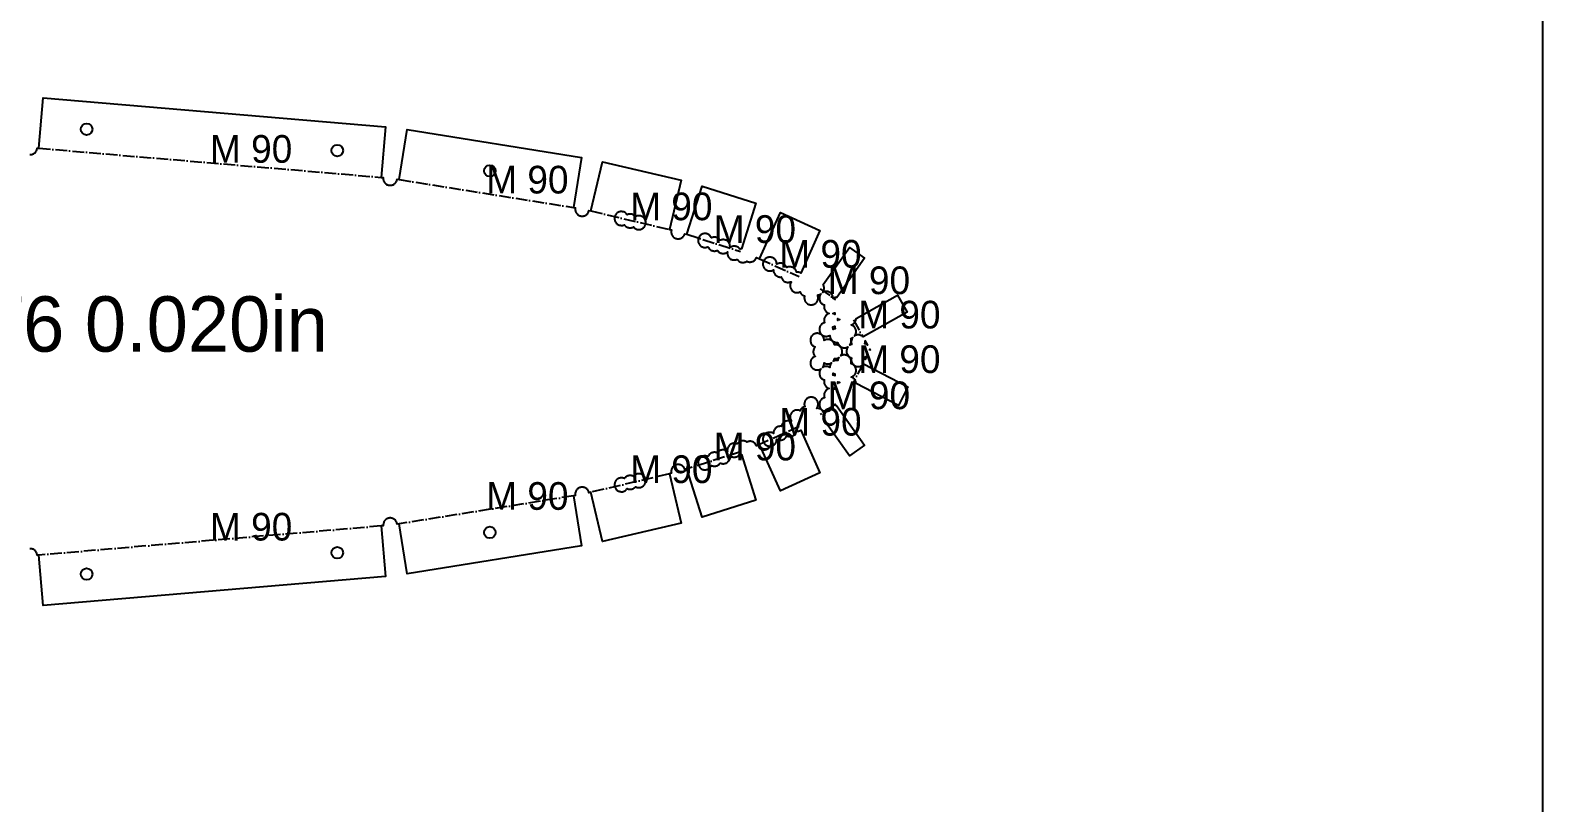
# Model space of a CAD drawing. Header units: millimetres. Extents: x 0 to 2438, y 0 to 1219.
# Drawn here: x 2110.3 to 2438, y 500.5 to 667.9 of the extents above; entities that cross this region are included whole.
import ezdxf

# ---------------------------------------------------------------- set-up
doc = ezdxf.new("R2010")
doc.units = ezdxf.units.MM
doc.linetypes.add('DASHDOT', pattern=[3.556, 2.54, -0.508, 0, -0.508])
for name, color, linetype in [('CUT', 7, 'CONTINUOUS'), ('ETCH', 8, 'CONTINUOUS'), ('HOLE', 6, 'CONTINUOUS'), ('MOUNTAIN', 5, 'DASHDOT')]:
    doc.layers.add(name, color=color, linetype=linetype)

msp = doc.modelspace()

# ---------------------------------------------------------------- linework, layer by layer
at = {"layer": 'CUT'}
msp.add_lwpolyline([(2110.18, 640.97), (2110.33, 640.97), (2110.48, 640.98), (2110.62, 641.01), (2110.76, 641.05), (2110.9, 641.11), (2111.03, 641.17), (2111.15, 641.26), (2111.27, 641.35), (2111.37, 641.45), (2111.47, 641.56), (2111.55, 641.69), (2111.62, 641.82), (2111.68, 641.95), (2111.72, 642.09), (2111.75, 642.24), (2111.76, 642.38), (2111.76, 642.39), (2112.1, 642.36), (2113.03, 653.29), (2187.26, 646.98), (2186.33, 636.05), (2186.77, 636.02), (2186.76, 635.9), (2186.76, 635.75), (2186.77, 635.6), (2186.8, 635.46), (2186.84, 635.32), (2186.9, 635.18), (2186.97, 635.05), (2187.05, 634.93), (2187.14, 634.82), (2187.25, 634.71), (2187.36, 634.62), (2187.48, 634.53), (2187.61, 634.46), (2187.75, 634.41), (2187.89, 634.36), (2188.03, 634.33), (2188.18, 634.32), (2188.32, 634.32), (2188.47, 634.33), (2188.62, 634.36), (2188.76, 634.4), (2188.89, 634.46), (2189.02, 634.53), (2189.15, 634.61), (2189.26, 634.7), (2189.37, 634.8), (2189.46, 634.92), (2189.54, 635.04), (2189.61, 635.17), (2189.67, 635.3), (2189.71, 635.44), (2189.74, 635.59), (2189.75, 635.65), (2190.19, 635.58), (2191.93, 646.41), (2229.7, 640.34), (2227.96, 629.51), (2228.39, 629.44), (2228.37, 629.37), (2228.36, 629.22), (2228.36, 629.07), (2228.37, 628.93), (2228.4, 628.78), (2228.44, 628.64), (2228.5, 628.5), (2228.56, 628.37), (2228.65, 628.25), (2228.74, 628.14), (2228.84, 628.03), (2228.95, 627.94), (2229.08, 627.85), (2229.21, 627.78), (2229.34, 627.73), (2229.48, 627.68), (2229.63, 627.65), (2229.77, 627.64), (2229.92, 627.64), (2230.07, 627.65), (2230.21, 627.68), (2230.35, 627.72), (2230.49, 627.78), (2230.62, 627.85), (2230.74, 627.93), (2230.86, 628.02), (2230.96, 628.12), (2231.05, 628.24), (2231.14, 628.36), (2231.21, 628.49), (2231.26, 628.62), (2231.31, 628.76), (2231.33, 628.86), (2231.75, 628.76), (2234.27, 639.44), (2251.28, 635.42), (2248.76, 624.75), (2249.21, 624.64), (2249.2, 624.6), (2249.17, 624.45), (2249.15, 624.31), (2249.15, 624.16), (2249.16, 624.01), (2249.19, 623.87), (2249.23, 623.73), (2249.29, 623.59), (2249.36, 623.46), (2249.44, 623.34), (2249.53, 623.22), (2249.63, 623.12), (2249.75, 623.02), (2249.87, 622.94), (2250, 622.87), (2250.13, 622.81), (2250.28, 622.77), (2250.42, 622.74), (2250.57, 622.73), (2250.71, 622.72), (2250.86, 622.74), (2251, 622.77), (2251.15, 622.81), (2251.28, 622.86), (2251.41, 622.93), (2251.53, 623.01), (2251.65, 623.11), (2251.75, 623.21), (2251.85, 623.32), (2251.93, 623.44), (2252, 623.57), (2252.06, 623.71), (2252.1, 623.84), (2252.54, 623.7), (2255.87, 634.15), (2267.51, 630.44), (2264.36, 620.57), (2264.34, 620.57), (2264.2, 620.53), (2264.07, 620.47), (2264.06, 620.47), (2264.02, 620.52), (2263.93, 620.64), (2263.82, 620.74), (2263.71, 620.84), (2263.59, 620.92), (2263.46, 620.99), (2263.32, 621.05), (2263.18, 621.09), (2263.04, 621.12), (2262.89, 621.13), (2262.74, 621.13), (2262.6, 621.12), (2262.45, 621.09), (2262.31, 621.05), (2262.18, 621), (2262.05, 620.93), (2261.92, 620.85), (2261.89, 620.82), (2261.89, 620.83), (2261.9, 620.97), (2261.9, 621.12), (2261.89, 621.27), (2261.86, 621.41), (2261.82, 621.55), (2261.76, 621.69), (2261.7, 621.82), (2261.61, 621.94), (2261.52, 622.06), (2261.42, 622.16), (2261.31, 622.26), (2261.18, 622.34), (2261.05, 622.41), (2260.92, 622.47), (2260.78, 622.51), (2260.63, 622.54), (2260.49, 622.55), (2260.34, 622.55), (2260.19, 622.54), (2260.05, 622.51), (2259.91, 622.47), (2259.77, 622.42), (2259.76, 622.41), (2259.72, 622.47), (2259.63, 622.58), (2259.53, 622.69), (2259.42, 622.78), (2259.29, 622.86), (2259.16, 622.93), (2259.03, 622.99), (2258.89, 623.03), (2258.74, 623.06), (2258.6, 623.08), (2258.45, 623.08), (2258.3, 623.06), (2258.16, 623.04), (2258.02, 623), (2257.88, 622.94), (2257.86, 622.93), (2257.83, 623), (2257.76, 623.13), (2257.68, 623.25), (2257.58, 623.37), (2257.48, 623.47), (2257.37, 623.57), (2257.25, 623.65), (2257.12, 623.72), (2256.98, 623.78), (2256.84, 623.82), (2256.7, 623.85), (2256.55, 623.86), (2256.4, 623.87), (2256.26, 623.85), (2256.11, 623.82), (2255.97, 623.78), (2255.83, 623.73), (2255.7, 623.66), (2255.58, 623.58), (2255.47, 623.48), (2255.36, 623.38), (2255.27, 623.27), (2255.18, 623.15), (2255.11, 623.02), (2255.06, 622.88), (2255.01, 622.74), (2254.98, 622.6), (2254.97, 622.45), (2254.97, 622.3), (2254.98, 622.16), (2255.01, 622.01), (2255.05, 621.87), (2255.11, 621.73), (2255.18, 621.6), (2255.26, 621.48), (2255.35, 621.37), (2255.45, 621.26), (2255.57, 621.17), (2255.69, 621.09), (2255.82, 621.02), (2255.95, 620.96), (2256.09, 620.91), (2256.24, 620.88), (2256.38, 620.87), (2256.53, 620.87), (2256.68, 620.88), (2256.82, 620.91), (2256.96, 620.95), (2257.1, 621.01), (2257.12, 621.02), (2257.16, 620.95), (2257.22, 620.82), (2257.3, 620.69), (2257.4, 620.58), (2257.5, 620.47), (2257.61, 620.38), (2257.74, 620.3), (2257.87, 620.23), (2258, 620.17), (2258.14, 620.13), (2258.29, 620.1), (2258.43, 620.08), (2258.58, 620.08), (2258.73, 620.09), (2258.87, 620.12), (2259.01, 620.16), (2259.15, 620.22), (2259.16, 620.23), (2259.19, 620.17), (2259.29, 620.06), (2259.39, 619.95), (2259.5, 619.86), (2259.63, 619.77), (2259.76, 619.7), (2259.89, 619.65), (2260.03, 619.6), (2260.18, 619.57), (2260.32, 619.56), (2260.47, 619.56), (2260.62, 619.57), (2260.76, 619.6), (2260.9, 619.64), (2261.04, 619.7), (2261.17, 619.77), (2261.29, 619.85), (2261.33, 619.88), (2261.33, 619.87), (2261.31, 619.72), (2261.31, 619.57), (2261.32, 619.42), (2261.35, 619.28), (2261.39, 619.14), (2261.45, 619), (2261.52, 618.87), (2261.6, 618.75), (2261.69, 618.64), (2261.79, 618.53), (2261.91, 618.44), (2262.03, 618.35), (2262.16, 618.28), (2262.3, 618.23), (2262.44, 618.18), (2262.58, 618.15), (2262.73, 618.14), (2262.87, 618.14), (2263.02, 618.15), (2263.16, 618.18), (2263.31, 618.22), (2263.44, 618.28), (2263.45, 618.28), (2263.49, 618.23), (2263.58, 618.11), (2263.68, 618.01), (2263.8, 617.91), (2263.92, 617.83), (2264.05, 617.76), (2264.19, 617.7), (2264.33, 617.66), (2264.47, 617.63), (2264.62, 617.61), (2264.76, 617.61), (2264.91, 617.63), (2265.05, 617.66), (2265.2, 617.7), (2265.33, 617.75), (2265.46, 617.82), (2265.53, 617.87), (2265.57, 617.85), (2265.71, 617.79), (2265.85, 617.75), (2265.99, 617.72), (2266.14, 617.7), (2266.29, 617.7), (2266.43, 617.71), (2266.58, 617.74), (2266.72, 617.78), (2266.86, 617.84), (2266.99, 617.91), (2267.11, 617.99), (2267.22, 618.08), (2267.33, 618.19), (2267.42, 618.3), (2267.5, 618.42), (2267.58, 618.55), (2267.63, 618.69), (2267.64, 618.7), (2268.27, 618.41), (2272.8, 628.41), (2281.38, 624.52), (2277.21, 615.31), (2277.15, 615.35), (2277.01, 615.4), (2276.87, 615.45), (2276.73, 615.48), (2276.58, 615.49), (2276.44, 615.49), (2276.31, 615.48), (2276.31, 615.52), (2276.27, 615.66), (2276.21, 615.79), (2276.14, 615.92), (2276.06, 616.05), (2275.97, 616.16), (2275.86, 616.27), (2275.75, 616.36), (2275.63, 616.44), (2275.5, 616.51), (2275.36, 616.57), (2275.22, 616.61), (2275.08, 616.64), (2274.93, 616.66), (2274.79, 616.66), (2274.64, 616.64), (2274.49, 616.62), (2274.35, 616.58), (2274.22, 616.52), (2274.19, 616.51), (2274.16, 616.58), (2274.09, 616.71), (2274.01, 616.83), (2273.92, 616.95), (2273.82, 617.05), (2273.7, 617.15), (2273.58, 617.23), (2273.45, 617.3), (2273.32, 617.36), (2273.17, 617.4), (2273.03, 617.43), (2272.88, 617.44), (2272.74, 617.45), (2272.59, 617.43), (2272.45, 617.4), (2272.3, 617.36), (2272.17, 617.31), (2272.04, 617.24), (2272.01, 617.22), (2272.02, 617.32), (2272, 617.47), (2271.97, 617.61), (2271.93, 617.75), (2271.88, 617.89), (2271.81, 618.02), (2271.73, 618.14), (2271.63, 618.26), (2271.53, 618.36), (2271.42, 618.46), (2271.3, 618.54), (2271.17, 618.61), (2271.03, 618.67), (2270.89, 618.71), (2270.75, 618.74), (2270.6, 618.75), (2270.45, 618.75), (2270.31, 618.74), (2270.16, 618.71), (2270.02, 618.67), (2269.88, 618.62), (2269.75, 618.55), (2269.63, 618.47), (2269.52, 618.37), (2269.41, 618.27), (2269.32, 618.16), (2269.23, 618.03), (2269.16, 617.91), (2269.11, 617.77), (2269.06, 617.63), (2269.03, 617.48), (2269.02, 617.34), (2269.02, 617.19), (2269.03, 617.04), (2269.06, 616.9), (2269.1, 616.76), (2269.16, 616.62), (2269.23, 616.49), (2269.31, 616.37), (2269.4, 616.26), (2269.5, 616.15), (2269.62, 616.06), (2269.74, 615.97), (2269.87, 615.9), (2270, 615.85), (2270.14, 615.8), (2270.29, 615.77), (2270.43, 615.76), (2270.58, 615.76), (2270.73, 615.77), (2270.87, 615.8), (2271.01, 615.84), (2271.15, 615.9), (2271.28, 615.97), (2271.3, 615.98), (2271.3, 615.88), (2271.32, 615.74), (2271.34, 615.59), (2271.39, 615.45), (2271.44, 615.31), (2271.51, 615.18), (2271.59, 615.06), (2271.68, 614.95), (2271.79, 614.84), (2271.9, 614.75), (2272.02, 614.67), (2272.15, 614.59), (2272.29, 614.54), (2272.43, 614.49), (2272.57, 614.46), (2272.72, 614.45), (2272.87, 614.45), (2272.99, 614.46), (2272.99, 614.42), (2273.04, 614.28), (2273.09, 614.15), (2273.16, 614.02), (2273.24, 613.89), (2273.33, 613.78), (2273.44, 613.68), (2273.55, 613.58), (2273.67, 613.5), (2273.8, 613.43), (2273.94, 613.37), (2274.08, 613.33), (2274.22, 613.3), (2274.37, 613.28), (2274.52, 613.28), (2274.66, 613.3), (2274.81, 613.32), (2274.95, 613.37), (2275.09, 613.42), (2275.11, 613.43), (2275.14, 613.37), (2275.12, 613.35), (2275.05, 613.22), (2274.99, 613.08), (2274.95, 612.94), (2274.92, 612.8), (2274.9, 612.65), (2274.9, 612.5), (2274.92, 612.36), (2274.94, 612.21), (2274.99, 612.07), (2275.04, 611.93), (2275.11, 611.8), (2275.19, 611.68), (2275.28, 611.57), (2275.39, 611.46), (2275.5, 611.37), (2275.62, 611.28), (2275.75, 611.21), (2275.89, 611.16), (2276.03, 611.11), (2276.17, 611.08), (2276.32, 611.07), (2276.47, 611.07), (2276.61, 611.08), (2276.76, 611.11), (2276.9, 611.15), (2277.04, 611.21), (2277.06, 611.22), (2277.09, 611.15), (2277.16, 611.02), (2277.24, 610.89), (2277.33, 610.78), (2277.44, 610.67), (2277.55, 610.58), (2277.67, 610.5), (2277.8, 610.43), (2277.94, 610.37), (2278.05, 610.34), (2278.04, 610.3), (2278.01, 610.16), (2277.99, 610.01), (2277.99, 609.87), (2278, 609.72), (2278.03, 609.57), (2278.07, 609.43), (2278.13, 609.3), (2278.2, 609.17), (2278.28, 609.04), (2278.37, 608.93), (2278.48, 608.82), (2278.59, 608.73), (2278.71, 608.65), (2278.84, 608.58), (2278.98, 608.52), (2279.12, 608.48), (2279.26, 608.45), (2279.41, 608.43), (2279.55, 608.43), (2279.7, 608.45), (2279.85, 608.47), (2279.99, 608.52), (2280.12, 608.57), (2280.25, 608.64), (2280.38, 608.72), (2280.49, 608.81), (2280.6, 608.92), (2280.69, 609.03), (2280.77, 609.15), (2280.84, 609.28), (2280.9, 609.42), (2280.94, 609.56), (2280.97, 609.7), (2280.99, 609.85), (2280.99, 610), (2280.98, 610.14), (2280.95, 610.29), (2280.91, 610.43), (2280.85, 610.55), (2280.86, 610.55), (2281.01, 610.56), (2281.15, 610.59), (2281.29, 610.63), (2281.43, 610.69), (2281.56, 610.76), (2281.57, 610.77), (2281.54, 610.74), (2281.46, 610.61), (2281.39, 610.48), (2281.33, 610.35), (2281.29, 610.21), (2281.26, 610.06), (2281.25, 609.92), (2281.25, 609.77), (2281.26, 609.62), (2281.29, 609.48), (2281.33, 609.34), (2281.38, 609.2), (2281.45, 609.07), (2281.53, 608.95), (2281.63, 608.83), (2281.73, 608.73), (2281.84, 608.64), (2281.97, 608.55), (2282.09, 608.48), (2282.23, 608.43), (2282.34, 608.39), (2282.33, 608.36), (2282.3, 608.22), (2282.29, 608.07), (2282.29, 607.92), (2282.3, 607.78), (2282.33, 607.63), (2282.37, 607.49), (2282.42, 607.35), (2282.49, 607.22), (2282.57, 607.1), (2282.67, 606.99), (2282.77, 606.88), (2282.88, 606.79), (2283.01, 606.7), (2283.13, 606.63), (2283.27, 606.58), (2283.39, 606.54), (2283.29, 606.51), (2283.15, 606.45), (2283.02, 606.38), (2282.9, 606.3), (2282.78, 606.21), (2282.68, 606.11), (2282.58, 605.99), (2282.5, 605.87), (2282.43, 605.74), (2282.37, 605.61), (2282.33, 605.47), (2282.3, 605.32), (2282.29, 605.18), (2282.29, 605.03), (2282.3, 604.88), (2282.33, 604.74), (2282.37, 604.6), (2282.39, 604.54), (2282.39, 604.54), (2282.25, 604.5), (2282.11, 604.44), (2281.98, 604.38), (2281.86, 604.29), (2281.74, 604.2), (2281.64, 604.1), (2281.54, 603.98), (2281.54, 603.98), (2281.46, 603.86), (2281.39, 603.73), (2281.33, 603.6), (2281.29, 603.46), (2281.26, 603.31), (2281.25, 603.17), (2281.25, 603.02), (2281.26, 602.87), (2281.29, 602.73), (2281.33, 602.59), (2281.38, 602.45), (2281.45, 602.32), (2281.53, 602.2), (2281.63, 602.08), (2281.73, 601.98), (2281.84, 601.88), (2281.97, 601.8), (2282.09, 601.73), (2282.23, 601.67), (2282.37, 601.63), (2282.51, 601.6), (2282.66, 601.59), (2282.81, 601.59), (2282.96, 601.6), (2283.1, 601.63), (2283.24, 601.67), (2283.38, 601.72), (2283.51, 601.79), (2283.53, 601.81), (2283.53, 601.71), (2283.54, 601.56), (2283.57, 601.42), (2283.61, 601.28), (2283.67, 601.14), (2283.74, 601.01), (2283.82, 600.89), (2283.91, 600.77), (2284.01, 600.67), (2284.13, 600.58), (2284.25, 600.49), (2284.38, 600.42), (2284.52, 600.37), (2284.66, 600.32), (2284.8, 600.29), (2284.95, 600.28), (2285.09, 600.28), (2285.21, 600.29), (2285.22, 600.25), (2285.26, 600.11), (2285.32, 599.98), (2285.39, 599.84), (2285.47, 599.72), (2285.56, 599.61), (2285.66, 599.5), (2285.78, 599.41), (2285.9, 599.33), (2286.03, 599.26), (2286.17, 599.2), (2286.31, 599.16), (2286.45, 599.13), (2286.6, 599.11), (2286.74, 599.11), (2286.89, 599.12), (2287.03, 599.15), (2287.18, 599.19), (2287.31, 599.25), (2287.44, 599.32), (2287.45, 599.33), (2287.43, 599.3), (2287.35, 599.17), (2287.28, 599.04), (2287.22, 598.91), (2287.18, 598.77), (2287.15, 598.62), (2287.13, 598.48), (2287.13, 598.33), (2287.14, 598.18), (2287.17, 598.04), (2287.21, 597.9), (2287.27, 597.76), (2287.34, 597.63), (2287.42, 597.51), (2287.51, 597.39), (2287.61, 597.29), (2287.73, 597.2), (2287.85, 597.11), (2287.98, 597.04), (2288.12, 596.99), (2288.23, 596.95), (2288.22, 596.92), (2288.19, 596.77), (2288.17, 596.63), (2288.17, 596.48), (2288.18, 596.33), (2288.21, 596.19), (2288.25, 596.05), (2288.31, 595.91), (2288.38, 595.78), (2288.46, 595.66), (2288.55, 595.54), (2288.65, 595.44), (2288.77, 595.35), (2288.89, 595.26), (2289.02, 595.19), (2289.16, 595.14), (2289.3, 595.09), (2289.44, 595.06), (2289.59, 595.05), (2289.73, 595.05), (2289.88, 595.06), (2290.02, 595.09), (2290.17, 595.13), (2290.3, 595.19), (2290.43, 595.25), (2290.56, 595.34), (2290.67, 595.43), (2290.77, 595.53), (2290.83, 595.6), (2300.45, 590.62), (2298.37, 586.6), (2289.22, 591.34), (2289.22, 591.38), (2289.2, 591.53), (2289.18, 591.67), (2289.13, 591.82), (2289.08, 591.95), (2289.01, 592.08), (2288.93, 592.2), (2288.84, 592.32), (2288.73, 592.42), (2288.62, 592.52), (2288.5, 592.6), (2288.37, 592.67), (2288.23, 592.73), (2288.11, 592.77), (2288.22, 592.8), (2288.35, 592.85), (2288.48, 592.92), (2288.61, 593), (2288.72, 593.09), (2288.82, 593.2), (2288.92, 593.31), (2289, 593.43), (2289.07, 593.56), (2289.13, 593.7), (2289.17, 593.84), (2289.2, 593.98), (2289.22, 594.13), (2289.22, 594.28), (2289.2, 594.42), (2289.18, 594.57), (2289.13, 594.71), (2289.08, 594.85), (2289.01, 594.98), (2288.93, 595.1), (2288.84, 595.21), (2288.73, 595.32), (2288.62, 595.41), (2288.5, 595.49), (2288.37, 595.56), (2288.23, 595.62), (2288.12, 595.66), (2288.13, 595.69), (2288.16, 595.83), (2288.18, 595.98), (2288.18, 596.13), (2288.16, 596.27), (2288.14, 596.42), (2288.09, 596.56), (2288.04, 596.69), (2287.97, 596.82), (2287.89, 596.95), (2287.8, 597.06), (2287.69, 597.17), (2287.58, 597.26), (2287.46, 597.34), (2287.33, 597.41), (2287.19, 597.47), (2287.05, 597.51), (2286.91, 597.54), (2286.76, 597.56), (2286.61, 597.56), (2286.47, 597.55), (2286.32, 597.52), (2286.18, 597.48), (2286.05, 597.42), (2285.92, 597.35), (2285.9, 597.34), (2285.93, 597.37), (2286.01, 597.5), (2286.08, 597.63), (2286.14, 597.76), (2286.18, 597.9), (2286.21, 598.05), (2286.23, 598.19), (2286.23, 598.34), (2286.21, 598.49), (2286.19, 598.63), (2286.14, 598.77), (2286.09, 598.91), (2286.02, 599.04), (2285.94, 599.16), (2285.85, 599.28), (2285.74, 599.38), (2285.63, 599.47), (2285.51, 599.56), (2285.38, 599.63), (2285.24, 599.68), (2285.1, 599.73), (2284.96, 599.76), (2284.81, 599.77), (2284.66, 599.77), (2284.54, 599.76), (2284.54, 599.8), (2284.49, 599.94), (2284.44, 600.07), (2284.37, 600.2), (2284.29, 600.33), (2284.2, 600.44), (2284.09, 600.55), (2283.98, 600.64), (2283.86, 600.72), (2283.73, 600.79), (2283.59, 600.85), (2283.45, 600.89), (2283.31, 600.92), (2283.16, 600.94), (2283.01, 600.94), (2282.87, 600.93), (2282.72, 600.9), (2282.58, 600.86), (2282.45, 600.8), (2282.32, 600.73), (2282.29, 600.72), (2282.29, 600.81), (2282.28, 600.96), (2282.25, 601.11), (2282.21, 601.25), (2282.15, 601.38), (2282.08, 601.51), (2282, 601.64), (2281.91, 601.75), (2281.81, 601.86), (2281.69, 601.95), (2281.57, 602.03), (2281.44, 602.1), (2281.31, 602.16), (2281.17, 602.2), (2281.02, 602.23), (2280.88, 602.25), (2280.73, 602.25), (2280.58, 602.24), (2280.44, 602.21), (2280.3, 602.17), (2280.16, 602.11), (2280.03, 602.04), (2279.91, 601.96), (2279.79, 601.87), (2279.69, 601.76), (2279.59, 601.65), (2279.51, 601.53), (2279.44, 601.4), (2279.38, 601.26), (2279.34, 601.12), (2279.31, 600.98), (2279.3, 600.83), (2279.3, 600.69), (2279.31, 600.54), (2279.34, 600.39), (2279.38, 600.25), (2279.43, 600.12), (2279.5, 599.99), (2279.58, 599.86), (2279.68, 599.75), (2279.78, 599.64), (2279.89, 599.55), (2280.02, 599.47), (2280.14, 599.4), (2280.28, 599.34), (2280.35, 599.32), (2280.32, 599.29), (2280.23, 599.18), (2280.15, 599.05), (2280.08, 598.92), (2280.02, 598.79), (2279.98, 598.65), (2279.95, 598.5), (2279.93, 598.36), (2279.93, 598.21), (2279.94, 598.06), (2279.97, 597.92), (2280.01, 597.78), (2280.07, 597.64), (2280.14, 597.51), (2280.22, 597.39), (2280.31, 597.27), (2280.35, 597.23), (2280.3, 597.21), (2280.16, 597.16), (2280.03, 597.09), (2279.91, 597.01), (2279.79, 596.92), (2279.69, 596.81), (2279.59, 596.7), (2279.51, 596.58), (2279.44, 596.45), (2279.38, 596.31), (2279.34, 596.17), (2279.31, 596.03), (2279.3, 595.88), (2279.3, 595.73), (2279.31, 595.59), (2279.34, 595.44), (2279.38, 595.3), (2279.43, 595.17), (2279.5, 595.04), (2279.58, 594.91), (2279.68, 594.8), (2279.78, 594.69), (2279.89, 594.6), (2280.02, 594.52), (2280.14, 594.45), (2280.28, 594.39), (2280.42, 594.35), (2280.56, 594.32), (2280.71, 594.3), (2280.86, 594.3), (2281.01, 594.31), (2281.15, 594.34), (2281.29, 594.38), (2281.43, 594.44), (2281.56, 594.51), (2281.57, 594.52), (2281.54, 594.49), (2281.46, 594.36), (2281.39, 594.23), (2281.33, 594.1), (2281.29, 593.96), (2281.26, 593.81), (2281.25, 593.67), (2281.25, 593.52), (2281.26, 593.37), (2281.29, 593.23), (2281.33, 593.09), (2281.38, 592.95), (2281.45, 592.82), (2281.53, 592.7), (2281.63, 592.58), (2281.73, 592.48), (2281.84, 592.39), (2281.97, 592.3), (2282.09, 592.23), (2282.23, 592.18), (2282.34, 592.14), (2282.33, 592.11), (2282.3, 591.96), (2282.29, 591.82), (2282.29, 591.67), (2282.3, 591.52), (2282.33, 591.38), (2282.37, 591.24), (2282.42, 591.1), (2282.49, 590.97), (2282.57, 590.85), (2282.67, 590.74), (2282.77, 590.63), (2282.88, 590.54), (2283.01, 590.45), (2283.13, 590.38), (2283.27, 590.33), (2283.39, 590.29), (2283.29, 590.26), (2283.15, 590.2), (2283.02, 590.13), (2282.9, 590.05), (2282.78, 589.96), (2282.68, 589.86), (2282.58, 589.74), (2282.5, 589.62), (2282.43, 589.49), (2282.37, 589.36), (2282.33, 589.22), (2282.3, 589.07), (2282.29, 588.93), (2282.29, 588.78), (2282.3, 588.63), (2282.33, 588.49), (2282.37, 588.35), (2282.39, 588.29), (2282.39, 588.29), (2282.25, 588.25), (2282.11, 588.19), (2281.98, 588.12), (2281.86, 588.04), (2281.74, 587.95), (2281.64, 587.85), (2281.54, 587.73), (2281.46, 587.61), (2281.39, 587.48), (2281.33, 587.35), (2281.29, 587.21), (2281.26, 587.06), (2281.25, 586.92), (2281.25, 586.77), (2281.26, 586.62), (2281.29, 586.48), (2281.33, 586.34), (2281.38, 586.2), (2281.45, 586.07), (2281.53, 585.95), (2281.63, 585.83), (2281.73, 585.73), (2281.84, 585.63), (2281.97, 585.55), (2282.09, 585.48), (2282.23, 585.42), (2282.37, 585.38), (2282.51, 585.35), (2282.66, 585.34), (2282.81, 585.34), (2282.96, 585.35), (2283.1, 585.38), (2283.24, 585.42), (2283.38, 585.47), (2283.51, 585.54), (2283.63, 585.62), (2283.74, 585.72), (2283.85, 585.82), (2283.94, 585.93), (2284.03, 586.05), (2284.1, 586.18), (2284.15, 586.32), (2284.2, 586.46), (2284.23, 586.6), (2284.24, 586.75), (2284.24, 586.87), (2284.25, 586.86), (2284.38, 586.79), (2284.52, 586.73), (2284.66, 586.69), (2284.8, 586.66), (2284.95, 586.64), (2284.96, 586.64), (2291.06, 578.02), (2287.76, 575.68), (2282.08, 583.72), (2282.15, 583.85), (2282.2, 583.99), (2282.25, 584.13), (2282.28, 584.27), (2282.29, 584.42), (2282.29, 584.56), (2282.28, 584.71), (2282.25, 584.86), (2282.21, 585), (2282.15, 585.13), (2282.08, 585.26), (2282, 585.39), (2281.91, 585.5), (2281.81, 585.61), (2281.69, 585.7), (2281.57, 585.78), (2281.44, 585.85), (2281.31, 585.91), (2281.17, 585.95), (2281.02, 585.98), (2280.88, 586), (2280.73, 586), (2280.69, 585.99), (2280.69, 586), (2280.77, 586.12), (2280.84, 586.25), (2280.9, 586.39), (2280.94, 586.53), (2280.97, 586.67), (2280.99, 586.82), (2280.99, 586.96), (2280.98, 587.11), (2280.95, 587.25), (2280.91, 587.4), (2280.85, 587.53), (2280.78, 587.66), (2280.7, 587.79), (2280.61, 587.9), (2280.5, 588), (2280.39, 588.1), (2280.27, 588.18), (2280.14, 588.25), (2280, 588.31), (2279.86, 588.35), (2279.72, 588.38), (2279.57, 588.4), (2279.43, 588.4), (2279.28, 588.38), (2279.13, 588.36), (2278.99, 588.31), (2278.86, 588.26), (2278.73, 588.19), (2278.6, 588.11), (2278.49, 588.02), (2278.38, 587.91), (2278.29, 587.8), (2278.21, 587.68), (2278.14, 587.55), (2278.08, 587.41), (2278.04, 587.27), (2278.01, 587.13), (2277.99, 586.98), (2277.99, 586.83), (2278, 586.69), (2278.03, 586.54), (2278.07, 586.4), (2278.1, 586.35), (2278.09, 586.35), (2277.95, 586.31), (2277.82, 586.25), (2277.69, 586.18), (2277.56, 586.1), (2277.45, 586.01), (2277.34, 585.9), (2277.25, 585.79), (2277.17, 585.67), (2277.1, 585.54), (2277.06, 585.45), (2277.05, 585.45), (2276.92, 585.51), (2276.77, 585.56), (2276.63, 585.59), (2276.48, 585.6), (2276.34, 585.6), (2276.19, 585.59), (2276.05, 585.56), (2275.9, 585.52), (2275.77, 585.46), (2275.64, 585.39), (2275.52, 585.31), (2275.4, 585.22), (2275.3, 585.12), (2275.2, 585), (2275.12, 584.88), (2275.05, 584.75), (2274.99, 584.62), (2274.95, 584.48), (2274.92, 584.33), (2274.9, 584.19), (2274.9, 584.04), (2274.92, 583.89), (2274.94, 583.75), (2274.99, 583.61), (2275.04, 583.47), (2275.11, 583.34), (2275.17, 583.25), (2275.15, 583.21), (2275.11, 583.12), (2275.1, 583.12), (2274.97, 583.18), (2274.82, 583.22), (2274.68, 583.25), (2274.53, 583.27), (2274.39, 583.27), (2274.24, 583.25), (2274.1, 583.23), (2273.95, 583.18), (2273.82, 583.13), (2273.69, 583.06), (2273.57, 582.98), (2273.45, 582.89), (2273.35, 582.78), (2273.25, 582.67), (2273.17, 582.55), (2273.1, 582.42), (2273.04, 582.28), (2273, 582.14), (2272.99, 582.09), (2272.88, 582.1), (2272.74, 582.1), (2272.59, 582.09), (2272.45, 582.06), (2272.3, 582.02), (2272.17, 581.96), (2272.04, 581.89), (2271.92, 581.81), (2271.8, 581.72), (2271.7, 581.62), (2271.6, 581.5), (2271.52, 581.38), (2271.45, 581.25), (2271.39, 581.12), (2271.35, 580.98), (2271.32, 580.83), (2271.3, 580.68), (2271.3, 580.57), (2271.3, 580.58), (2271.17, 580.65), (2271.03, 580.7), (2270.89, 580.75), (2270.75, 580.78), (2270.6, 580.79), (2270.45, 580.79), (2270.31, 580.78), (2270.16, 580.75), (2270.02, 580.71), (2269.88, 580.65), (2269.75, 580.58), (2269.63, 580.5), (2269.52, 580.41), (2269.41, 580.31), (2269.32, 580.19), (2269.23, 580.07), (2269.16, 579.94), (2269.11, 579.81), (2269.06, 579.67), (2269.03, 579.52), (2269.02, 579.38), (2269.02, 579.23), (2269.03, 579.08), (2269.06, 578.94), (2269.1, 578.8), (2269.16, 578.66), (2269.23, 578.53), (2269.31, 578.41), (2269.4, 578.29), (2269.5, 578.19), (2269.62, 578.09), (2269.74, 578.01), (2269.87, 577.94), (2270, 577.88), (2270.14, 577.84), (2270.29, 577.81), (2270.43, 577.8), (2270.58, 577.79), (2270.73, 577.81), (2270.87, 577.84), (2271.01, 577.88), (2271.15, 577.93), (2271.28, 578), (2271.4, 578.08), (2271.52, 578.18), (2271.62, 578.28), (2271.72, 578.39), (2271.8, 578.51), (2271.87, 578.64), (2271.93, 578.78), (2271.97, 578.92), (2272, 579.06), (2272.01, 579.21), (2272.02, 579.33), (2272.02, 579.32), (2272.15, 579.25), (2272.29, 579.19), (2272.43, 579.15), (2272.57, 579.12), (2272.72, 579.1), (2272.87, 579.1), (2273.01, 579.12), (2273.16, 579.15), (2273.3, 579.19), (2273.44, 579.24), (2273.57, 579.31), (2273.69, 579.39), (2273.8, 579.48), (2273.91, 579.59), (2274, 579.7), (2274.08, 579.82), (2274.15, 579.95), (2274.19, 580.04), (2274.2, 580.04), (2274.34, 579.98), (2274.48, 579.94), (2274.62, 579.91), (2274.77, 579.89), (2274.91, 579.89), (2275.06, 579.9), (2275.21, 579.93), (2275.35, 579.97), (2275.48, 580.03), (2275.61, 580.1), (2275.74, 580.18), (2275.85, 580.27), (2275.96, 580.38), (2276.05, 580.49), (2276.13, 580.61), (2276.2, 580.74), (2276.26, 580.88), (2276.3, 581.02), (2276.31, 581.07), (2276.42, 581.06), (2276.56, 581.06), (2276.71, 581.07), (2276.86, 581.1), (2277, 581.14), (2277.13, 581.2), (2277.21, 581.24), (2281.38, 572.03), (2272.8, 568.14), (2268.27, 578.14), (2267.64, 577.85), (2267.58, 577.98), (2267.51, 578.11), (2267.43, 578.24), (2267.34, 578.35), (2267.24, 578.45), (2267.12, 578.55), (2267, 578.63), (2266.87, 578.7), (2266.74, 578.76), (2266.6, 578.8), (2266.45, 578.83), (2266.31, 578.85), (2266.16, 578.85), (2266.01, 578.83), (2265.87, 578.81), (2265.73, 578.76), (2265.59, 578.71), (2265.53, 578.68), (2265.48, 578.72), (2265.35, 578.79), (2265.21, 578.85), (2265.07, 578.89), (2264.93, 578.92), (2264.78, 578.93), (2264.63, 578.94), (2264.49, 578.92), (2264.34, 578.89), (2264.2, 578.85), (2264.07, 578.8), (2263.94, 578.73), (2263.81, 578.65), (2263.7, 578.55), (2263.59, 578.45), (2263.5, 578.34), (2263.45, 578.27), (2263.32, 578.32), (2263.18, 578.37), (2263.04, 578.4), (2262.89, 578.41), (2262.74, 578.41), (2262.6, 578.4), (2262.45, 578.37), (2262.31, 578.33), (2262.18, 578.27), (2262.05, 578.2), (2261.92, 578.12), (2261.81, 578.03), (2261.7, 577.93), (2261.61, 577.81), (2261.53, 577.69), (2261.46, 577.56), (2261.4, 577.43), (2261.36, 577.29), (2261.33, 577.14), (2261.31, 577), (2261.31, 576.85), (2261.32, 576.7), (2261.33, 576.67), (2261.31, 576.69), (2261.18, 576.78), (2261.05, 576.85), (2260.92, 576.9), (2260.78, 576.95), (2260.63, 576.98), (2260.49, 576.99), (2260.34, 576.99), (2260.19, 576.98), (2260.05, 576.95), (2259.91, 576.91), (2259.77, 576.85), (2259.64, 576.78), (2259.52, 576.7), (2259.4, 576.61), (2259.3, 576.51), (2259.21, 576.39), (2259.16, 576.32), (2259.03, 576.38), (2258.89, 576.42), (2258.74, 576.45), (2258.6, 576.47), (2258.45, 576.47), (2258.3, 576.45), (2258.16, 576.43), (2258.02, 576.38), (2257.88, 576.33), (2257.75, 576.26), (2257.63, 576.18), (2257.51, 576.09), (2257.41, 575.98), (2257.32, 575.87), (2257.23, 575.75), (2257.16, 575.62), (2257.12, 575.53), (2257.12, 575.53), (2256.98, 575.59), (2256.84, 575.63), (2256.7, 575.66), (2256.55, 575.68), (2256.4, 575.68), (2256.26, 575.67), (2256.11, 575.64), (2255.97, 575.6), (2255.83, 575.54), (2255.7, 575.47), (2255.58, 575.39), (2255.47, 575.3), (2255.36, 575.2), (2255.27, 575.08), (2255.18, 574.96), (2255.11, 574.83), (2255.06, 574.7), (2255.01, 574.56), (2254.98, 574.41), (2254.97, 574.26), (2254.97, 574.12), (2254.98, 573.97), (2255.01, 573.83), (2255.05, 573.69), (2255.11, 573.55), (2255.18, 573.42), (2255.26, 573.3), (2255.35, 573.18), (2255.45, 573.08), (2255.57, 572.98), (2255.69, 572.9), (2255.82, 572.83), (2255.95, 572.77), (2256.09, 572.73), (2256.24, 572.7), (2256.38, 572.68), (2256.53, 572.68), (2256.68, 572.7), (2256.82, 572.72), (2256.96, 572.77), (2257.1, 572.82), (2257.23, 572.89), (2257.35, 572.97), (2257.47, 573.06), (2257.57, 573.17), (2257.67, 573.28), (2257.75, 573.4), (2257.82, 573.53), (2257.86, 573.62), (2257.87, 573.62), (2258, 573.56), (2258.14, 573.52), (2258.29, 573.49), (2258.43, 573.47), (2258.58, 573.47), (2258.73, 573.48), (2258.87, 573.51), (2259.01, 573.55), (2259.15, 573.61), (2259.28, 573.68), (2259.4, 573.76), (2259.52, 573.85), (2259.62, 573.96), (2259.71, 574.07), (2259.76, 574.14), (2259.89, 574.08), (2260.03, 574.04), (2260.18, 574.01), (2260.32, 574), (2260.47, 573.99), (2260.62, 574.01), (2260.76, 574.04), (2260.9, 574.08), (2261.04, 574.13), (2261.17, 574.2), (2261.29, 574.28), (2261.41, 574.38), (2261.51, 574.48), (2261.6, 574.59), (2261.69, 574.71), (2261.76, 574.84), (2261.81, 574.98), (2261.86, 575.12), (2261.89, 575.26), (2261.9, 575.41), (2261.9, 575.56), (2261.89, 575.7), (2261.88, 575.73), (2261.91, 575.71), (2262.03, 575.63), (2262.16, 575.56), (2262.3, 575.5), (2262.44, 575.46), (2262.58, 575.43), (2262.73, 575.42), (2262.87, 575.41), (2263.02, 575.43), (2263.16, 575.46), (2263.31, 575.5), (2263.44, 575.55), (2263.57, 575.62), (2263.7, 575.7), (2263.81, 575.8), (2263.91, 575.9), (2264.01, 576.01), (2264.06, 576.08), (2264.19, 576.03), (2264.33, 575.98), (2264.36, 575.98), (2267.51, 566.11), (2255.87, 562.4), (2252.54, 572.85), (2252.1, 572.71), (2252.06, 572.82), (2252.01, 572.96), (2251.94, 573.09), (2251.86, 573.21), (2251.77, 573.33), (2251.66, 573.43), (2251.55, 573.53), (2251.43, 573.61), (2251.3, 573.68), (2251.16, 573.74), (2251.02, 573.78), (2250.88, 573.81), (2250.73, 573.82), (2250.58, 573.82), (2250.44, 573.81), (2250.29, 573.78), (2250.15, 573.74), (2250.02, 573.69), (2249.88, 573.62), (2249.76, 573.54), (2249.65, 573.44), (2249.54, 573.34), (2249.45, 573.23), (2249.37, 573.1), (2249.3, 572.98), (2249.24, 572.84), (2249.2, 572.7), (2249.17, 572.55), (2249.15, 572.41), (2249.15, 572.26), (2249.16, 572.11), (2249.19, 571.97), (2249.21, 571.91), (2248.76, 571.8), (2251.28, 561.12), (2234.27, 557.11), (2231.75, 567.79), (2231.33, 567.69), (2231.31, 567.77), (2231.27, 567.91), (2231.21, 568.05), (2231.15, 568.18), (2231.07, 568.3), (2230.97, 568.41), (2230.87, 568.52), (2230.76, 568.61), (2230.63, 568.69), (2230.5, 568.76), (2230.37, 568.82), (2230.23, 568.87), (2230.08, 568.89), (2229.94, 568.91), (2229.79, 568.91), (2229.64, 568.9), (2229.5, 568.87), (2229.36, 568.83), (2229.22, 568.77), (2229.09, 568.7), (2228.97, 568.62), (2228.85, 568.53), (2228.75, 568.43), (2228.66, 568.31), (2228.57, 568.19), (2228.5, 568.06), (2228.45, 567.93), (2228.4, 567.79), (2228.37, 567.64), (2228.36, 567.49), (2228.36, 567.35), (2228.37, 567.2), (2228.39, 567.11), (2227.96, 567.04), (2229.7, 556.2), (2191.93, 550.14), (2190.19, 560.97), (2189.75, 560.9), (2189.74, 560.94), (2189.72, 561.09), (2189.68, 561.23), (2189.62, 561.37), (2189.55, 561.5), (2189.47, 561.62), (2189.38, 561.73), (2189.27, 561.84), (2189.16, 561.93), (2189.04, 562.01), (2188.91, 562.09), (2188.77, 562.14), (2188.63, 562.19), (2188.49, 562.22), (2188.34, 562.23), (2188.2, 562.23), (2188.05, 562.22), (2187.9, 562.19), (2187.76, 562.15), (2187.63, 562.09), (2187.5, 562.02), (2187.37, 561.94), (2187.26, 561.85), (2187.15, 561.75), (2187.06, 561.63), (2186.98, 561.51), (2186.91, 561.38), (2186.85, 561.25), (2186.81, 561.11), (2186.78, 560.96), (2186.76, 560.82), (2186.76, 560.67), (2186.77, 560.53), (2186.33, 560.5), (2187.26, 549.56), (2113.03, 543.26), (2112.1, 554.19), (2111.76, 554.16), (2111.75, 554.3), (2111.72, 554.44), (2111.68, 554.58), (2111.63, 554.72), (2111.56, 554.85), (2111.48, 554.97), (2111.38, 555.08), (2111.28, 555.19), (2111.17, 555.28), (2111.04, 555.37), (2110.92, 555.44), (2110.78, 555.49), (2110.64, 555.54), (2110.49, 555.57), (2110.35, 555.58), (2110.2, 555.58)], dxfattribs=at)
for points in [[(2242.79, 627.58), (2242.66, 627.64), (2242.52, 627.68), (2242.37, 627.71), (2242.23, 627.73), (2242.08, 627.73), (2241.93, 627.72), (2241.79, 627.69), (2241.65, 627.65), (2241.51, 627.59), (2241.42, 627.54), (2241.37, 627.61), (2241.26, 627.71), (2241.15, 627.81), (2241.03, 627.89), (2240.9, 627.96), (2240.76, 628.02), (2240.62, 628.06), (2240.48, 628.09), (2240.33, 628.1), (2240.18, 628.1), (2240.04, 628.09), (2239.89, 628.06), (2239.75, 628.02), (2239.61, 627.97), (2239.6, 627.96), (2239.57, 628.02), (2239.48, 628.13), (2239.37, 628.24), (2239.26, 628.33), (2239.14, 628.41), (2239.01, 628.48), (2238.87, 628.54), (2238.73, 628.58), (2238.59, 628.61), (2238.44, 628.63), (2238.29, 628.63), (2238.15, 628.62), (2238, 628.59), (2237.86, 628.55), (2237.72, 628.49), (2237.59, 628.42), (2237.47, 628.34), (2237.36, 628.25), (2237.25, 628.14), (2237.16, 628.03), (2237.08, 627.91), (2237.01, 627.78), (2236.95, 627.64), (2236.91, 627.5), (2236.88, 627.36), (2236.86, 627.21), (2236.86, 627.07), (2236.87, 626.92), (2236.9, 626.77), (2236.94, 626.63), (2237, 626.5), (2237.07, 626.37), (2237.15, 626.24), (2237.24, 626.13), (2237.34, 626.02), (2237.46, 625.93), (2237.58, 625.85), (2237.71, 625.78), (2237.84, 625.72), (2237.99, 625.68), (2238.13, 625.65), (2238.28, 625.63), (2238.42, 625.63), (2238.57, 625.64), (2238.71, 625.67), (2238.86, 625.71), (2238.99, 625.77), (2239, 625.78), (2239.04, 625.72), (2239.13, 625.61), (2239.23, 625.5), (2239.35, 625.41), (2239.47, 625.32), (2239.6, 625.25), (2239.73, 625.2), (2239.88, 625.15), (2240.02, 625.12), (2240.17, 625.11), (2240.31, 625.11), (2240.46, 625.12), (2240.6, 625.15), (2240.75, 625.19), (2240.88, 625.25), (2240.97, 625.3), (2241.03, 625.23), (2241.13, 625.13), (2241.24, 625.03), (2241.37, 624.95), (2241.5, 624.88), (2241.63, 624.82), (2241.77, 624.78), (2241.92, 624.75), (2242.06, 624.73), (2242.21, 624.73), (2242.36, 624.75), (2242.5, 624.77), (2242.64, 624.82), (2242.78, 624.87), (2242.91, 624.94), (2243.03, 625.02), (2243.15, 625.11), (2243.25, 625.22), (2243.34, 625.33), (2243.43, 625.45), (2243.5, 625.58), (2243.55, 625.72), (2243.6, 625.86), (2243.63, 626), (2243.64, 626.15), (2243.64, 626.3), (2243.63, 626.44), (2243.6, 626.59), (2243.56, 626.73), (2243.51, 626.86), (2243.44, 626.99), (2243.36, 627.12), (2243.26, 627.23), (2243.16, 627.34), (2243.05, 627.43), (2242.92, 627.51), (2242.79, 627.58)], [(2283.52, 611.12), (2283.39, 611.19), (2283.26, 611.24), (2283.12, 611.29), (2282.97, 611.32), (2282.83, 611.33), (2282.68, 611.33), (2282.53, 611.32), (2282.39, 611.29), (2282.25, 611.25), (2282.11, 611.2), (2281.98, 611.13), (2281.97, 611.12), (2281.99, 611.15), (2282.08, 611.27), (2282.15, 611.4), (2282.2, 611.54), (2282.25, 611.68), (2282.28, 611.82), (2282.29, 611.97), (2282.29, 612.11), (2282.28, 612.26), (2282.25, 612.41), (2282.21, 612.55), (2282.15, 612.68), (2282.08, 612.81), (2282.08, 612.82), (2287.76, 620.87), (2291.06, 618.53), (2285.05, 610.02), (2284.96, 610.03), (2284.82, 610.01), (2284.67, 609.98), (2284.53, 609.94), (2284.4, 609.89), (2284.27, 609.82), (2284.24, 609.8), (2284.24, 609.9), (2284.23, 610.05), (2284.2, 610.19), (2284.16, 610.33), (2284.1, 610.47), (2284.03, 610.6), (2283.95, 610.72), (2283.86, 610.84), (2283.76, 610.94), (2283.64, 611.04), (2283.52, 611.12)], [(2289.01, 603.38), (2288.93, 603.5), (2288.84, 603.62), (2288.73, 603.72), (2288.62, 603.82), (2288.5, 603.9), (2288.37, 603.97), (2288.23, 604.03), (2288.11, 604.06), (2288.22, 604.1), (2288.35, 604.15), (2288.48, 604.22), (2288.61, 604.3), (2288.72, 604.39), (2288.82, 604.5), (2288.92, 604.61), (2289, 604.73), (2289.07, 604.86), (2289.13, 605), (2289.17, 605.14), (2289.2, 605.28), (2289.22, 605.43), (2289.22, 605.48), (2298.19, 610.52), (2300.27, 606.83), (2290.73, 601.46), (2290.68, 601.51), (2290.57, 601.6), (2290.45, 601.69), (2290.32, 601.76), (2290.18, 601.81), (2290.04, 601.86), (2289.9, 601.89), (2289.75, 601.9), (2289.6, 601.9), (2289.46, 601.89), (2289.31, 601.86), (2289.17, 601.82), (2289.04, 601.76), (2288.91, 601.69), (2288.89, 601.69), (2288.92, 601.72), (2289, 601.84), (2289.07, 601.97), (2289.13, 602.1), (2289.17, 602.24), (2289.2, 602.39), (2289.22, 602.54), (2289.22, 602.68), (2289.2, 602.83), (2289.18, 602.97), (2289.13, 603.11), (2289.08, 603.25), (2289.01, 603.38)], [(2284.56, 606.38), (2284.43, 606.45), (2284.3, 606.5), (2284.18, 606.54), (2284.28, 606.57), (2284.42, 606.63), (2284.55, 606.7), (2284.57, 606.71), (2284.57, 606.61), (2284.58, 606.47), (2284.61, 606.34), (2284.56, 606.38)], [(2284.27, 603.07), (2284.24, 603.05), (2284.24, 603.15), (2284.23, 603.3), (2284.2, 603.44), (2284.16, 603.58), (2284.14, 603.64), (2284.14, 603.64), (2284.28, 603.68), (2284.42, 603.73), (2284.55, 603.8), (2284.57, 603.82), (2284.57, 603.72), (2284.58, 603.57), (2284.61, 603.43), (2284.65, 603.29), (2284.68, 603.23), (2284.67, 603.23), (2284.53, 603.19), (2284.4, 603.13), (2284.27, 603.07)], [(2285.42, 605.33), (2285.56, 605.27), (2285.68, 605.23), (2285.57, 605.2), (2285.44, 605.14), (2285.31, 605.08), (2285.28, 605.06), (2285.28, 605.16), (2285.27, 605.3), (2285.25, 605.43), (2285.29, 605.4), (2285.42, 605.33)], [(2288.18, 600.19), (2288.21, 600.05), (2288.25, 599.91), (2288.28, 599.85), (2288.27, 599.85), (2288.13, 599.81), (2288, 599.75), (2287.87, 599.69), (2287.85, 599.68), (2287.88, 599.71), (2287.96, 599.83), (2288.03, 599.96), (2288.09, 600.09), (2288.13, 600.24), (2288.16, 600.38), (2288.17, 600.47), (2288.17, 600.34), (2288.18, 600.19)], [(2288.22, 601.2), (2288.35, 601.26), (2288.48, 601.33), (2288.49, 601.33), (2288.47, 601.3), (2288.39, 601.18), (2288.32, 601.05), (2288.26, 600.92), (2288.22, 600.78), (2288.19, 600.63), (2288.18, 600.54), (2288.18, 600.67), (2288.16, 600.82), (2288.14, 600.96), (2288.09, 601.11), (2288.07, 601.16), (2288.07, 601.16), (2288.22, 601.2)], [(2291.14, 600.68), (2291.71, 599.67), (2291.61, 599.75), (2291.49, 599.84), (2291.36, 599.91), (2291.22, 599.96), (2291.11, 600), (2291.12, 600.03), (2291.15, 600.17), (2291.17, 600.32), (2291.17, 600.47), (2291.15, 600.61), (2291.14, 600.68)], [(2284.82, 596.38), (2284.67, 596.35), (2284.53, 596.31), (2284.4, 596.25), (2284.27, 596.19), (2284.25, 596.18), (2284.28, 596.21), (2284.36, 596.33), (2284.43, 596.46), (2284.49, 596.59), (2284.53, 596.74), (2284.54, 596.79), (2284.65, 596.78), (2284.79, 596.78), (2284.94, 596.79), (2285.08, 596.82), (2285.23, 596.86), (2285.36, 596.91), (2285.49, 596.98), (2285.5, 596.99), (2285.48, 596.96), (2285.4, 596.84), (2285.33, 596.71), (2285.27, 596.57), (2285.23, 596.43), (2285.22, 596.38), (2285.11, 596.39), (2284.96, 596.39), (2284.82, 596.38)], [(2291.17, 596.61), (2291.15, 596.76), (2291.13, 596.9), (2291.08, 597.04), (2291.06, 597.1), (2291.06, 597.1), (2291.21, 597.14), (2291.34, 597.19), (2291.47, 597.26), (2291.57, 597.33), (2291.17, 596.55), (2291.17, 596.61)], [(2292.21, 598.56), (2292.21, 598.62), (2292.19, 598.77), (2292.18, 598.83), (2292.27, 598.67), (2292.21, 598.56)], [(2283.68, 595.54), (2283.62, 595.41), (2283.58, 595.27), (2283.55, 595.12), (2283.53, 594.98), (2283.53, 594.86), (2283.52, 594.87), (2283.39, 594.94), (2283.26, 594.99), (2283.12, 595.04), (2282.97, 595.07), (2282.83, 595.08), (2282.68, 595.08), (2282.53, 595.07), (2282.39, 595.04), (2282.25, 595), (2282.11, 594.94), (2281.98, 594.88), (2281.97, 594.87), (2281.99, 594.9), (2282.08, 595.02), (2282.15, 595.15), (2282.2, 595.29), (2282.25, 595.43), (2282.28, 595.57), (2282.29, 595.72), (2282.29, 595.83), (2282.3, 595.83), (2282.43, 595.76), (2282.57, 595.7), (2282.71, 595.66), (2282.85, 595.63), (2283, 595.61), (2283.14, 595.61), (2283.29, 595.62), (2283.43, 595.65), (2283.58, 595.69), (2283.71, 595.75), (2283.84, 595.82), (2283.85, 595.82), (2283.83, 595.79), (2283.75, 595.67), (2283.68, 595.54)], [(2284.56, 593.02), (2284.43, 593.09), (2284.3, 593.15), (2284.19, 593.18), (2284.2, 593.21), (2284.23, 593.36), (2284.24, 593.5), (2284.24, 593.62), (2284.25, 593.61), (2284.38, 593.54), (2284.52, 593.48), (2284.63, 593.45), (2284.62, 593.42), (2284.59, 593.27), (2284.57, 593.13), (2284.57, 593.01), (2284.56, 593.02)], [(2284.57, 590.23), (2284.57, 590.12), (2284.56, 590.12), (2284.43, 590.19), (2284.3, 590.25), (2284.18, 590.29), (2284.28, 590.32), (2284.42, 590.38), (2284.55, 590.45), (2284.61, 590.48), (2284.59, 590.38), (2284.57, 590.23)], [(2285.27, 591.51), (2285.28, 591.65), (2285.28, 591.77), (2285.29, 591.76), (2285.42, 591.69), (2285.56, 591.64), (2285.68, 591.6), (2285.57, 591.57), (2285.44, 591.51), (2285.31, 591.44), (2285.24, 591.4), (2285.27, 591.51)], [(2243.6, 569.95), (2243.63, 570.09), (2243.64, 570.24), (2243.64, 570.38), (2243.63, 570.53), (2243.6, 570.67), (2243.56, 570.82), (2243.51, 570.95), (2243.44, 571.08), (2243.36, 571.21), (2243.26, 571.32), (2243.16, 571.42), (2243.05, 571.52), (2242.92, 571.6), (2242.79, 571.67), (2242.66, 571.73), (2242.52, 571.77), (2242.37, 571.8), (2242.23, 571.82), (2242.08, 571.82), (2241.93, 571.8), (2241.79, 571.78), (2241.65, 571.73), (2241.51, 571.68), (2241.38, 571.61), (2241.26, 571.53), (2241.14, 571.44), (2241.04, 571.33), (2240.97, 571.25), (2240.9, 571.3), (2240.76, 571.35), (2240.62, 571.4), (2240.48, 571.43), (2240.33, 571.44), (2240.18, 571.44), (2240.04, 571.43), (2239.89, 571.4), (2239.75, 571.36), (2239.61, 571.3), (2239.48, 571.23), (2239.36, 571.15), (2239.25, 571.06), (2239.14, 570.96), (2239.05, 570.84), (2239, 570.77), (2238.87, 570.83), (2238.73, 570.87), (2238.59, 570.9), (2238.44, 570.92), (2238.29, 570.92), (2238.15, 570.9), (2238, 570.88), (2237.86, 570.83), (2237.72, 570.78), (2237.59, 570.71), (2237.47, 570.63), (2237.36, 570.54), (2237.25, 570.43), (2237.16, 570.32), (2237.08, 570.2), (2237.01, 570.07), (2236.95, 569.93), (2236.91, 569.79), (2236.88, 569.65), (2236.86, 569.5), (2236.86, 569.35), (2236.87, 569.21), (2236.9, 569.06), (2236.94, 568.92), (2237, 568.79), (2237.07, 568.66), (2237.15, 568.53), (2237.24, 568.42), (2237.34, 568.31), (2237.46, 568.22), (2237.58, 568.14), (2237.71, 568.07), (2237.84, 568.01), (2237.99, 567.97), (2238.13, 567.94), (2238.28, 567.92), (2238.42, 567.92), (2238.57, 567.93), (2238.71, 567.96), (2238.86, 568), (2238.99, 568.06), (2239.12, 568.13), (2239.24, 568.21), (2239.36, 568.3), (2239.46, 568.41), (2239.56, 568.52), (2239.6, 568.59), (2239.73, 568.53), (2239.88, 568.49), (2240.02, 568.46), (2240.17, 568.45), (2240.31, 568.44), (2240.46, 568.46), (2240.6, 568.49), (2240.75, 568.53), (2240.88, 568.58), (2241.01, 568.65), (2241.13, 568.73), (2241.25, 568.83), (2241.35, 568.93), (2241.42, 569.01), (2241.5, 568.97), (2241.63, 568.91), (2241.77, 568.87), (2241.92, 568.84), (2242.06, 568.82), (2242.21, 568.82), (2242.36, 568.83), (2242.5, 568.86), (2242.64, 568.9), (2242.78, 568.96), (2242.91, 569.03), (2243.03, 569.11), (2243.15, 569.2), (2243.25, 569.3), (2243.34, 569.42), (2243.43, 569.54), (2243.5, 569.67), (2243.55, 569.81), (2243.6, 569.95)]]:
    msp.add_lwpolyline(points, close=True, dxfattribs=at)
at = {"layer": 'ETCH'}
msp.add_lwpolyline([(0, 0), (2438, 0), (2438, 1219), (0, 1219)], close=True, dxfattribs=at)
at = {"layer": 'HOLE'}
for centre in [(2122.48, 646.47), (2176.79, 641.85), (2209.86, 637.45), (2209.86, 559.1), (2176.79, 554.7), (2122.48, 550.08)]:
    msp.add_circle(centre, 1.25, dxfattribs=at)
at = {"layer": 'MOUNTAIN'}
for p, q in [((2112.1, 642.36), (2186.33, 636.05)), ((2190.19, 635.58), (2227.96, 629.51)), ((2231.75, 628.76), (2248.76, 624.75)), ((2252.54, 623.7), (2264.17, 619.99)), ((2268.27, 618.41), (2276.86, 614.53)), ((2281.43, 611.91), (2284.73, 609.57)), ((2288.63, 605.15), (2290.71, 601.45)), ((2290.71, 595.66), (2288.63, 591.64)), ((2284.73, 586.98), (2281.43, 584.64)), ((2276.86, 582.02), (2268.27, 578.14)), ((2264.17, 576.56), (2252.54, 572.85)), ((2248.76, 571.8), (2231.75, 567.79)), ((2227.96, 567.04), (2190.19, 560.97)), ((2186.33, 560.5), (2112.1, 554.19))]:
    msp.add_line(p, q, dxfattribs=at)

# ---------------------------------------------------------------- texts
at = {"layer": 'ETCH'}
for s, height, p in [('M 90', 6, (2149.21, 639.21)), ('M 90', 6, (2209.07, 632.55)), ('M 90', 6, (2240.26, 626.75)), ('M 90', 6, (2258.36, 621.84)), ('M 90', 6, (2272.57, 616.47)), ('M 90', 6, (2283.08, 610.74)), ('T-FR  6061-T6 0.020in', 12, (2012.43, 598.27)), ('M 90', 6, (2289.67, 603.3)), ('M 90', 6, (2289.67, 593.65)), ('M 90', 6, (2283.08, 585.81)), ('M 90', 6, (2272.57, 580.08)), ('M 90', 6, (2258.36, 574.71)), ('M 90', 6, (2240.26, 569.8)), ('M 90', 6, (2209.07, 564)), ('M 90', 6, (2149.21, 557.34))]:
    msp.add_text(s, height=height, dxfattribs=at).set_placement(p)

doc.saveas('drawing.dxf')
